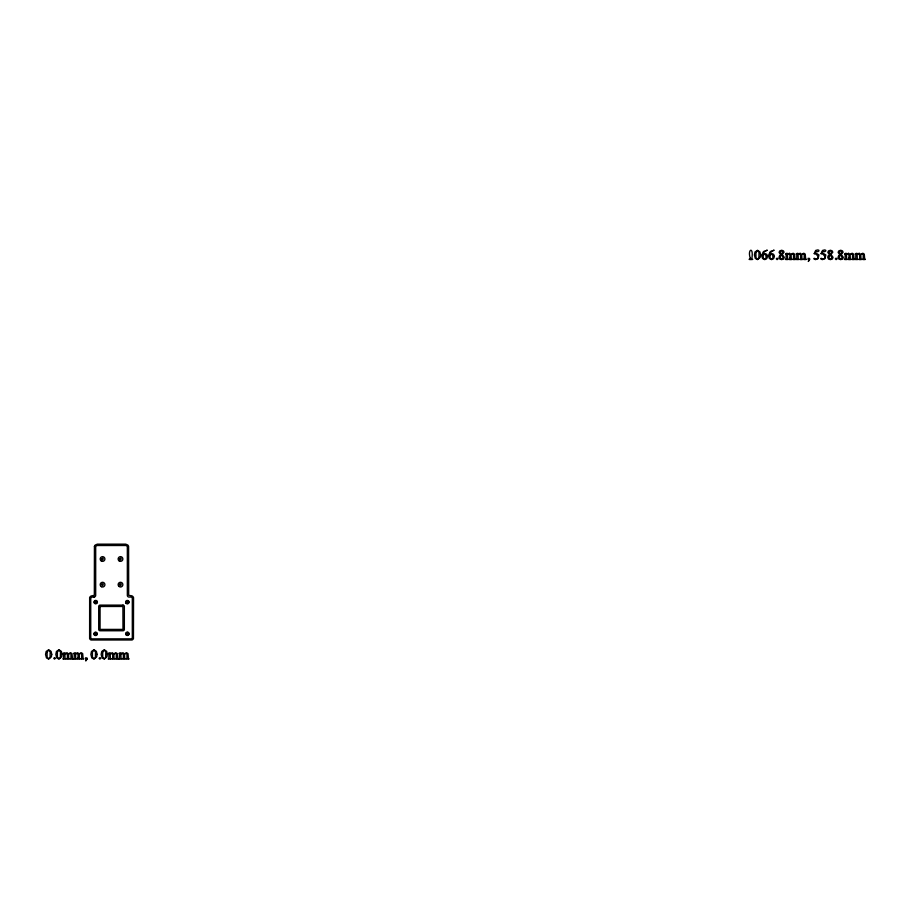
<?xml version="1.0" encoding="UTF-8"?>
<svg xmlns="http://www.w3.org/2000/svg" width="911" height="911" viewBox="0 0 911 911"><rect width="100%" height="100%" fill="white"/><g stroke="black" fill="none" stroke-linecap="round" stroke-linejoin="round"><path stroke-width="1.37" d="M95.689 602.103L97.033 602.103A1.355 1.355 0 0 1 95.017 603.276A1.355 1.355 0 0 1 95.017 600.93A1.355 1.355 0 0 1 97.033 602.103M127.335 602.125L128.69 602.125A1.355 1.355 0 0 1 126.663 603.287A1.355 1.355 0 0 1 126.663 600.953A1.355 1.355 0 0 1 128.69 602.125M95.609 633.851L96.953 633.851A1.355 1.355 0 0 1 94.926 635.024A1.355 1.355 0 0 1 94.926 632.689A1.355 1.355 0 0 1 96.953 633.851M127.403 633.794L128.747 633.794A1.355 1.355 0 0 1 126.731 634.967A1.355 1.355 0 0 1 126.731 632.621A1.355 1.355 0 0 1 128.747 633.794M47.099 651.991L47.099 657.025L48.704 658.733L50.059 657.651L50.207 651.934L48.659 650.124L47.099 651.991M57.382 651.991L57.382 657.025L58.999 658.733L60.342 657.651L60.49 651.934L58.942 650.124L57.382 651.991M92.421 651.991L92.432 657.025L94.038 658.733L95.382 657.651L95.53 651.934L93.981 650.124L92.421 651.991M102.704 651.991L102.715 657.025L104.321 658.733L105.665 657.651L105.813 651.934L104.264 650.124L102.704 651.991M755.936 252.495L755.948 257.54L757.553 259.236L758.897 258.166L759.045 252.449L757.496 250.639L755.936 252.495M94.425 546.463L94.334 595.27L91.225 595.965A2.972 2.972 0 0 0 89.642 597.559L89.62 638.6A2.619 2.619 0 0 0 91.02 640L132.038 639.989A2.631 2.631 0 0 0 133.45 638.577L133.553 597.662A2.904 2.904 0 0 0 132.926 596.568A2.71 2.71 0 0 0 130.831 595.68L128.69 595.282L128.599 546.441A3.04 3.04 0 0 0 127.768 545.006L125.741 544.152L97.283 544.163L95.256 545.017A3.04 3.04 0 0 0 94.425 546.463M101.588 558.75C102.818 562.577 104.56 556.052 101.588 558.75M101.588 584.395C102.818 588.21 104.56 581.696 101.588 584.395M100.073 606.487L100.073 629.399L122.985 629.399L122.917 606.475L100.073 606.487M119.535 558.739C120.764 562.554 122.507 556.04 119.535 558.739M119.535 584.384C120.764 588.199 122.507 581.685 119.535 584.384M67.46 657.378L67.277 658.494C64.1 659.291 71.901 659.291 68.735 658.505L68.541 654.246L70.022 653.426L70.99 653.973L70.944 658.551C67.892 659.234 75.465 659.234 72.436 658.573L72.026 653.586L70.58 652.709L68.416 653.87L66.97 652.709L64.829 653.779C65.945 651.49 61.196 653.859 63.622 653.745L63.485 658.63C60.616 659.211 68.131 659.188 65.057 658.596L64.886 654.235L65.581 653.654L67.323 654.087L67.46 657.378M78.118 657.378L77.947 658.494C74.77 659.291 82.571 659.291 79.405 658.505L79.211 654.246L80.68 653.426L81.66 653.973L81.614 658.551C78.562 659.234 86.124 659.234 83.106 658.573L82.685 653.586L81.25 652.709L79.086 653.87L77.629 652.709L75.499 653.779C76.604 651.49 71.855 653.859 74.292 653.745L74.155 658.63C71.286 659.211 78.79 659.188 75.727 658.596L75.545 654.235L76.251 653.654L77.982 654.087L78.118 657.378M112.782 657.378L112.6 658.494C109.434 659.291 117.223 659.291 114.057 658.505L113.875 654.246L115.344 653.426L116.312 653.973L116.266 658.551C113.215 659.234 120.787 659.234 117.758 658.573L117.348 653.586L115.902 652.709L113.738 653.87L112.292 652.709L110.151 653.779C111.267 651.49 106.519 653.859 108.944 653.745L108.808 658.63C105.938 659.211 113.454 659.188 110.39 658.596L110.208 654.235L110.903 653.654L112.645 654.087L112.782 657.378M123.441 657.378L123.27 658.494C120.093 659.291 127.893 659.291 124.727 658.505L124.534 654.246L126.003 653.426L126.982 653.973L126.936 658.551C123.885 659.234 131.457 659.234 128.428 658.573L128.007 653.586L126.572 652.709L124.408 653.87L122.951 652.709L120.821 653.779C121.937 651.49 117.189 653.859 119.614 653.745L119.478 658.63C116.608 659.211 124.112 659.188 121.049 658.596L120.878 654.235L121.573 653.654L123.315 654.087L123.441 657.378M790.008 257.893L789.837 259.009C786.66 259.806 794.46 259.794 791.283 259.009L791.101 254.761L792.57 253.941L793.538 254.488L793.492 259.066C790.441 259.749 798.013 259.737 794.996 259.088L794.574 254.101L793.128 253.224L790.976 254.385L789.518 253.224L787.377 254.283C788.493 252.005 783.745 254.374 786.17 254.249L786.034 259.145C783.164 259.715 790.68 259.703 787.616 259.111L787.434 254.75L788.129 254.158L789.871 254.59L790.008 257.893M800.667 257.893L800.496 259.009C797.319 259.806 805.119 259.794 801.953 259.009L801.76 254.761L803.24 253.941L804.208 254.488L804.162 259.066C801.111 259.749 808.683 259.737 805.654 259.088L805.233 254.101L803.798 253.224L801.634 254.385L800.188 253.224L798.047 254.283C799.163 252.028 794.403 254.374 796.84 254.249L796.704 259.145C793.834 259.715 801.338 259.703 798.275 259.111L798.104 254.75L798.799 254.158L800.541 254.59L800.667 257.893M849.041 257.893L848.87 259.009C845.693 259.806 853.493 259.794 850.327 259.009L850.134 254.761L851.603 253.941L852.571 254.488L852.537 259.066C849.485 259.749 857.046 259.737 854.028 259.088L853.607 254.101L852.172 253.224L850.009 254.385L848.551 253.224L846.421 254.283C847.526 252.028 842.777 254.374 845.203 254.249L845.066 259.145C842.197 259.715 849.712 259.703 846.649 259.111L846.467 254.75L847.162 254.158L848.904 254.59L849.041 257.893M859.711 257.893L859.528 259.009C856.351 259.806 864.152 259.794 860.986 259.009L860.793 254.761L862.273 253.941L863.241 254.488L863.195 259.066C860.143 259.749 867.716 259.737 864.687 259.088L864.277 254.101L862.831 253.224L860.667 254.385L859.221 253.224L857.08 254.283C858.196 252.028 853.436 254.374 855.873 254.249L855.736 259.145C852.867 259.715 860.383 259.703 857.308 259.111L857.137 254.75L857.832 254.158L859.574 254.59L859.711 257.893M51.756 654.371L51.346 656.888L48.625 659.108L46.461 657.901L45.55 654.428L46.154 651.456L48.693 649.759L51.084 651.376L51.756 654.371M62.039 654.371L61.629 656.888L58.908 659.108L56.744 657.901L55.833 654.428L56.448 651.456L58.976 649.759L61.367 651.376L62.039 654.371M97.078 654.371L96.668 656.888L93.958 659.108L91.783 657.901L90.872 654.428L91.487 651.456L94.015 649.759L96.407 651.376L97.078 654.371M107.361 654.371L106.951 656.888L104.241 659.108L102.066 657.901L101.155 654.428L101.77 651.456L104.298 649.759L106.689 651.376L107.361 654.371M760.594 254.886L760.184 257.403L757.474 259.612L755.299 258.417L754.388 254.943L755.003 251.971L757.531 250.274L759.922 251.891L760.594 254.886M763.065 254.841L763.327 258.177L764.796 259.225L765.957 258.553L766.037 255.376L764.443 254.226L763.065 254.841M769.92 254.841L770.182 258.177L771.651 259.225L772.813 258.553L772.892 255.376L771.298 254.226L769.92 254.841M780.294 256.15L780.511 258.724L782.879 258.838L782.856 256.583L781.137 255.205L780.294 256.15M829.056 256.15L829.261 258.724L831.629 258.838L831.606 256.583L829.887 255.205L829.056 256.15M839.338 256.15L839.543 258.724L841.912 258.838L841.889 256.583L840.17 255.205L839.338 256.15M814.195 253.691L816.358 254.283L818.203 256.777L817.634 258.451L816.279 259.123L814.332 258.269L813.739 258.77L815.47 259.635L818.135 258.644L818.943 254.921L815.208 252.666L815.778 251.493C819.82 252.7 820.333 248.498 815.687 250.423L814.218 253.622M821.05 253.691L823.214 254.283L825.059 256.777L824.489 258.451L823.134 259.123L821.187 258.269L820.595 258.77L822.326 259.635L824.99 258.644L825.799 254.921L822.064 252.666L822.633 251.493C826.676 252.7 827.188 248.498 822.542 250.423L821.073 253.622M750.334 258.28L750.083 259.066C746.007 259.737 755.754 259.669 751.78 259.134C754.069 245.56 747.054 249.375 750.334 258.28M783.084 252.153L781.797 254.146L780.089 251.96L781.501 250.627L783.084 252.153M831.834 252.153L830.547 254.146L828.839 251.96L830.251 250.627L831.834 252.153M842.117 252.153L840.83 254.146L839.122 251.96L840.534 250.627L842.117 252.153M86.727 659.177L85.714 660.93L87.262 658.835L86.921 657.913L85.532 657.833L85.577 658.892L86.727 659.177M809.275 259.692L808.273 261.446L809.811 259.35L809.48 258.428L808.08 258.348L808.125 259.407L809.275 259.692M767.54 256.446L766.755 258.656L764.705 259.635L762.564 258.53L761.596 255.592L763.464 251.538C772.38 248.692 762.962 250.616 763.236 254.192L765.024 253.6L766.811 254.34L767.54 256.446M774.396 256.446L773.61 258.656L771.56 259.635L769.419 258.53L768.451 255.592L770.319 251.538C779.235 248.692 769.818 250.616 770.091 254.192L771.879 253.6L773.667 254.34L774.396 256.446M779.531 255.934L778.996 257.437L779.77 259.031L781.649 259.635L783.585 258.975L784.314 257.357L782.196 254.42L784.052 252.188L783.414 250.844L781.706 250.252L779.805 250.867L779.064 252.37L780.773 254.921L779.531 255.934M828.293 255.934L827.746 257.437L828.52 259.031L830.399 259.635L832.347 258.975L833.064 257.357L830.946 254.42L832.802 252.188L832.176 250.844L830.456 250.252L828.554 250.867L827.814 252.37L829.522 254.921L828.293 255.934M838.575 255.934L838.029 257.437L838.803 259.031L840.682 259.635L842.629 258.975L843.347 257.357L841.229 254.42L843.085 252.188L842.459 250.844L840.739 250.252L838.837 250.867L838.097 252.37L839.805 254.921L838.575 255.934M55.275 658.368L54.523 659.131L53.76 658.368L54.523 657.617L55.275 658.368M100.597 658.368L99.846 659.131L99.083 658.368L99.846 657.617L100.597 658.368M777.823 258.883L777.072 259.646L776.309 258.883L777.072 258.132L777.823 258.883M836.867 258.883L836.104 259.646L835.341 258.883L836.104 258.132L836.867 258.883M94.004 597.058L92.432 597.069A1.697 1.697 0 0 0 90.747 598.766L90.747 637.518A1.344 1.344 0 0 0 92.102 638.873L130.968 638.85A1.355 1.355 0 0 0 132.311 637.506L132.311 598.459A1.423 1.423 0 0 0 130.626 597.058L129.02 597.058A1.685 1.685 0 0 1 127.335 595.373L127.335 547.192A1.685 1.685 0 0 0 125.65 545.507L97.375 545.518A1.685 1.685 0 0 0 95.689 547.204L95.689 595.35A1.697 1.697 0 0 1 94.004 597.058M122.996 605.12L100.062 605.12A1.355 1.355 0 0 0 98.707 606.475L98.707 629.41A1.355 1.355 0 0 0 100.062 630.765L122.996 630.765A1.355 1.355 0 0 0 124.352 629.41L124.352 606.475A1.355 1.355 0 0 0 122.996 605.12M94.482 635.115A1.685 1.685 0 0 0 97.249 634.204A1.685 1.685 0 0 0 95.074 632.257A1.685 1.685 0 0 0 94.482 635.115M94.562 603.355A1.685 1.685 0 0 0 97.34 602.456A1.685 1.685 0 0 0 95.165 600.497A1.685 1.685 0 0 0 94.562 603.355M126.23 603.401A1.685 1.685 0 0 0 128.998 602.433A1.685 1.685 0 0 0 126.788 600.531A1.685 1.685 0 0 0 126.23 603.401M118.829 586.308A2.357 2.357 0 0 0 122.78 585.249A2.357 2.357 0 0 0 119.888 582.357A2.357 2.357 0 0 0 118.829 586.308M101.372 561.051A2.357 2.357 0 0 0 104.913 559.012A2.357 2.357 0 0 0 101.372 556.963A2.357 2.357 0 0 0 101.372 561.051M101.372 586.695A2.357 2.357 0 0 0 104.913 584.657A2.357 2.357 0 0 0 101.372 582.607A2.357 2.357 0 0 0 101.372 586.695M126.424 635.172A1.685 1.685 0 0 0 129.077 633.965A1.685 1.685 0 0 0 126.709 632.257A1.685 1.685 0 0 0 126.424 635.172M119.318 561.039A2.357 2.357 0 0 0 122.86 559.001A2.357 2.357 0 0 0 119.318 556.951A2.357 2.357 0 0 0 119.318 561.039"/></g></svg>
